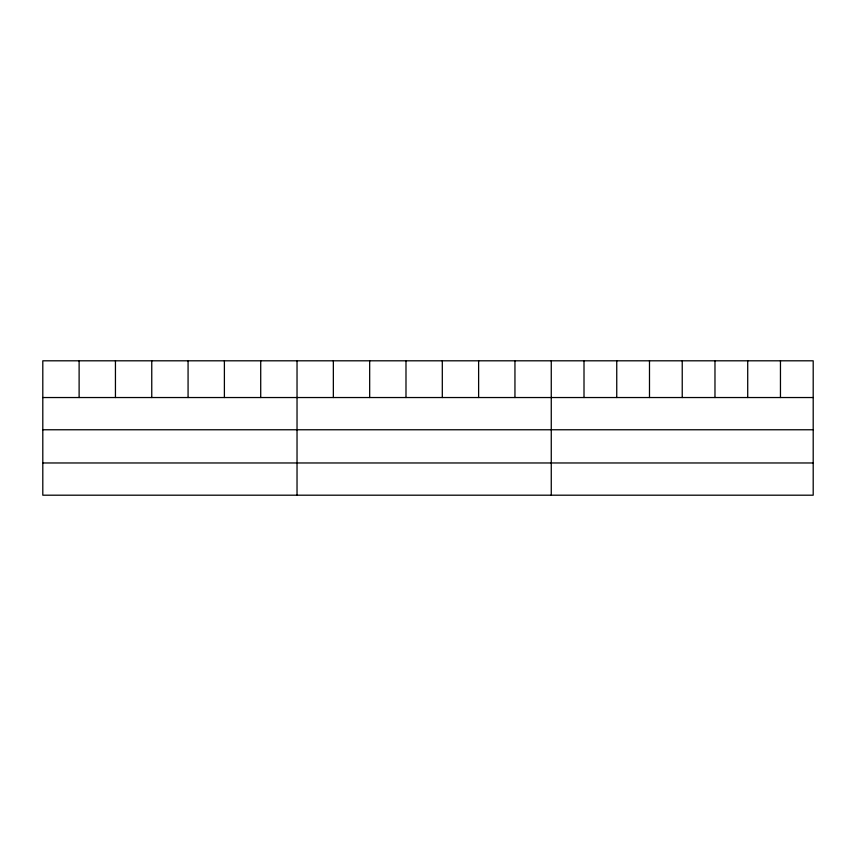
<?xml version="1.0" encoding="UTF-8"?>
<svg xmlns="http://www.w3.org/2000/svg" width="856" height="856" viewBox="0 0 856 856"><rect width="100%" height="100%" fill="white"/><g stroke="black" fill="none" stroke-linecap="round" stroke-linejoin="round"><path stroke-width="1.28" d="M813.2 429.765L813.2 360.804L42.8 360.804L42.8 495.196L813.2 495.196L813.2 429.765L42.8 429.765M42.8 397.537L813.2 397.537M42.8 462.968L813.2 462.968M780.458 360.804L780.458 397.537M747.716 360.804L747.716 397.537M714.974 360.804L714.974 397.537M682.232 360.804L682.232 397.537M649.49 360.804L649.49 397.537M616.748 360.804L616.748 397.537M584.006 360.804L584.006 397.537M551.264 360.804L551.264 495.196M514.948 360.804L514.948 397.537M478.622 360.804L478.622 397.537M442.306 360.804L442.306 397.537M405.99 360.804L405.99 397.537M369.674 360.804L369.674 397.537M333.348 360.804L333.348 397.537M297.032 360.804L297.032 495.196M260.716 360.804L260.716 397.537M224.39 360.804L224.39 397.537M188.074 360.804L188.074 397.537M151.758 360.804L151.758 397.537M115.442 360.804L115.442 397.537M79.116 360.804L79.116 397.537"/></g></svg>
